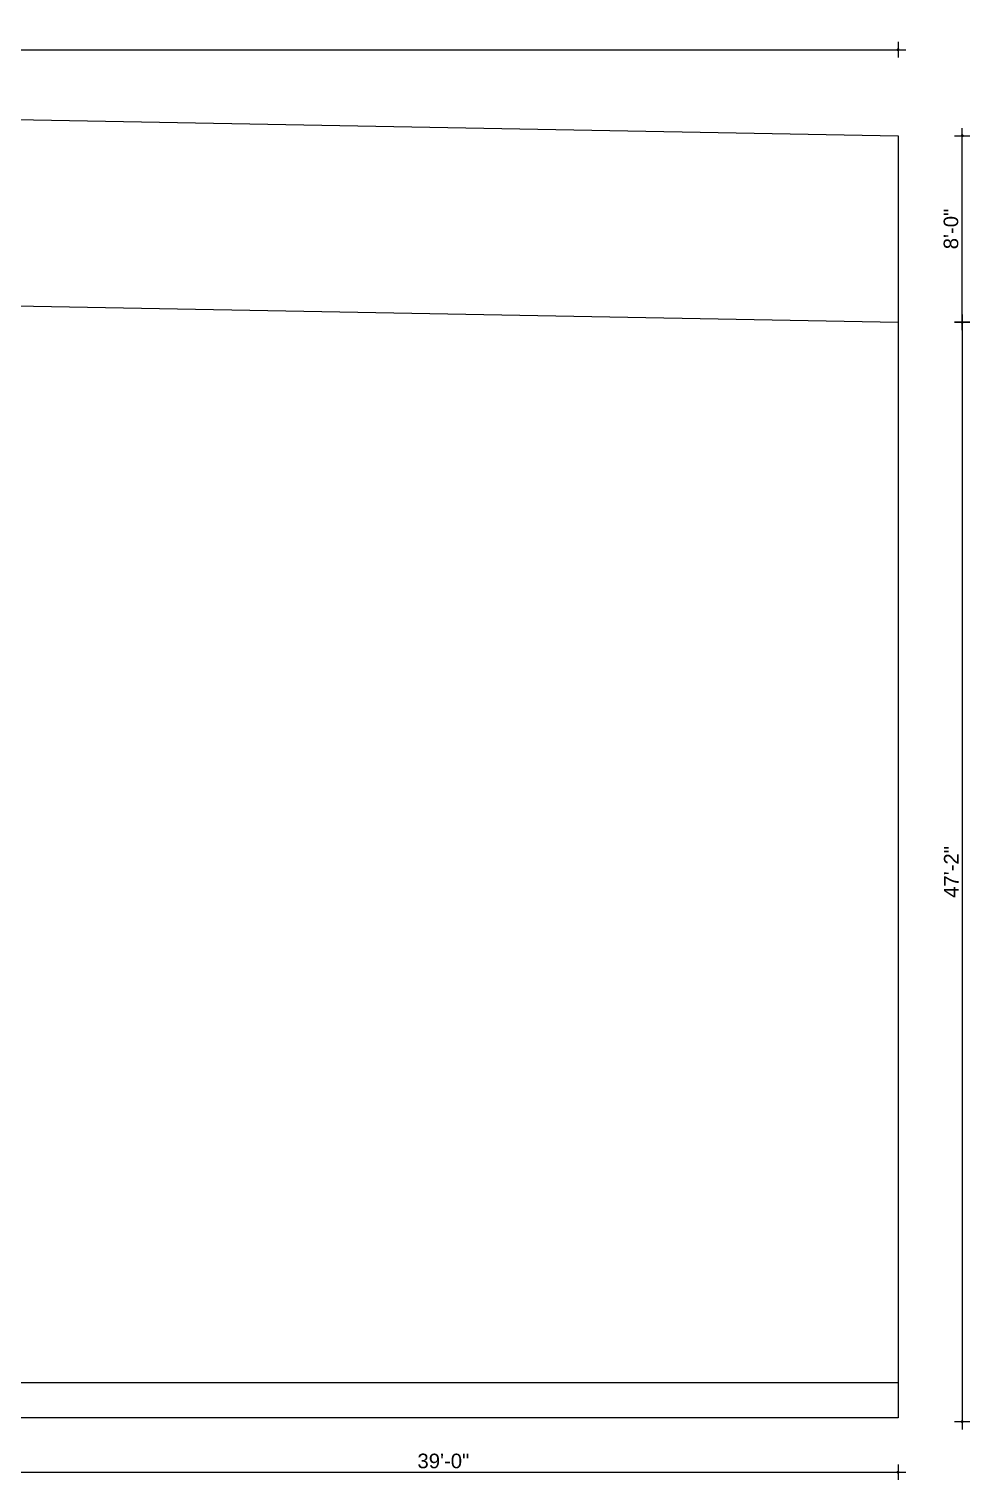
# Model space of a CAD drawing. Header units: inches. Extents: x -4010 to 65129, y -40138 to -1318.
# Drawn here: x 44297 to 44781, y -35736 to -34989 of the extents above; entities that cross this region are included whole.
import ezdxf

# ---------------------------------------------------------------- set-up
doc = ezdxf.new("R2010")
doc.units = ezdxf.units.IN
doc.header["$MEASUREMENT"] = 0
doc.header["$PDMODE"] = 99
doc.layers.add('Rod', color=1, linetype='Continuous')
doc.layers.add('wall', color=3, linetype='Continuous')
doc.styles.add('ARIAL', font='arial.ttf')
doc.dimstyles.new('3-8', dxfattribs={"dimscale": 1.25, "dimtxt": 6, "dimasz": 2, "dimexe": 0.18, "dimexo": 6, "dimgap": 0, "dimtad": 0, "dimdec": 0, "dimzin": 3, "dimdsep": 46, "dimlunit": 3, "dimtxsty": 'ARIAL', "dimblk": 'DD', "dimcen": 1, "dimse1": 1, "dimse2": 1, "dimclrd": 256, "dimclrt": 256, "dimadec": 0, "dimazin": 0, "dimtfac": 0.5, "dimtdec": 0, "dimtmove": 2, "dimatfit": 0, "dimfxl": 0.18, "dimtvp": 0.75, "dimfrac": 1, "dimtolj": 1, "dimtzin": 0, "dimarcsym": 0})

# ---------------------------------------------------------------- blocks, each defined once
blk = doc.blocks.new('DD')
for p, q in [((-1.6, 0), (1.6, 0)), ((0, 1.6), (0, -1.6))]:
    blk.add_line(p, q)
at = {"const_width": 0.3}
blk.add_lwpolyline([(-0.15, 0, 1), (0.15, 0, 1)], format="xyb", close=True, dxfattribs=at)
blk = doc.blocks.new('*D1210')
at = {"layer": 'Defpoints', "color": 0}
for p in [(44276.15, -35704.35), (44744.15, -35704.35), (44744.15, -35732.36)]:
    blk.add_point(p, dxfattribs=at)
at = {"layer": 'wall', "lineweight": -2}
blk.add_line((44278.65, -35732.36), (44741.65, -35732.36), dxfattribs=at)
at = {"layer": 'wall', "lineweight": -2, "xscale": 2.5, "yscale": 2.5, "zscale": 2.5, "rotation": 180}
blk.add_blockref('DD', (44276.15, -35732.36), dxfattribs=at)
at = {"layer": 'wall', "lineweight": -2, "xscale": 2.5, "yscale": 2.5, "zscale": 2.5}
blk.add_blockref('DD', (44744.15, -35732.36), dxfattribs=at)
at = {"layer": 'wall', "insert": (44510.15, -35726.61), "char_height": 7.5, "attachment_point": 5, "style": 'ARIAL'}
blk.add_mtext('\\A1;39\'-0"', dxfattribs=at)
blk = doc.blocks.new('*D1211')
at = {"layer": 'Defpoints', "color": 0}
for p in [(44744.15, -35044.35), (44777.16, -35044.35), (44744.15, -35140.36)]:
    blk.add_point(p, dxfattribs=at)
at = {"layer": 'wall', "lineweight": -2}
blk.add_line((44777.16, -35137.86), (44777.16, -35046.85), dxfattribs=at)
at = {"layer": 'wall', "lineweight": -2, "xscale": 2.5, "yscale": 2.5, "zscale": 2.5}
for p, rotation in [((44777.16, -35044.35), 90), ((44777.16, -35140.36), 270)]:
    blk.add_blockref('DD', p, dxfattribs=dict(at, rotation=rotation))
at = {"layer": 'wall', "insert": (44771.41, -35092.35), "char_height": 7.5, "attachment_point": 5, "rotation": 90, "style": 'ARIAL'}
blk.add_mtext('\\A1;8\'-0"', dxfattribs=at)
blk = doc.blocks.new('*D1212')
at = {"layer": 'Defpoints', "color": 0}
for p in [(44746.15, -35140.36), (44744.15, -35706.35), (44777.16, -35706.35)]:
    blk.add_point(p, dxfattribs=at)
at = {"layer": 'wall', "lineweight": -2}
blk.add_line((44777.16, -35142.86), (44777.16, -35703.85), dxfattribs=at)
at = {"layer": 'wall', "lineweight": -2, "xscale": 2.5, "yscale": 2.5, "zscale": 2.5}
for p, rotation in [((44777.16, -35140.36), 90), ((44777.16, -35706.35), 270)]:
    blk.add_blockref('DD', p, dxfattribs=dict(at, rotation=rotation))
at = {"layer": 'wall', "insert": (44771.51, -35423.35), "char_height": 7.5, "attachment_point": 5, "rotation": 90, "style": 'ARIAL'}
blk.add_mtext('\\A1;47\'-2"', dxfattribs=at)
blk = doc.blocks.new('*D1216')
at = {"layer": 'Defpoints', "color": 0}
for p in [(44744.15, -35000.06), (43448.15, -35020.35), (44744.15, -35044.35)]:
    blk.add_point(p, dxfattribs=at)
at = {"layer": 'wall', "lineweight": -2}
blk.add_line((43450.65, -35000.06), (44741.65, -35000.06), dxfattribs=at)
at = {"layer": 'wall', "lineweight": -2, "xscale": 2.5, "yscale": 2.5, "zscale": 2.5, "rotation": 180}
blk.add_blockref('DD', (43448.15, -35000.06), dxfattribs=at)
at = {"layer": 'wall', "lineweight": -2, "xscale": 2.5, "yscale": 2.5, "zscale": 2.5}
blk.add_blockref('DD', (44744.15, -35000.06), dxfattribs=at)
at = {"layer": 'wall', "insert": (44096.15, -34994.31), "char_height": 7.5, "attachment_point": 5, "style": 'ARIAL'}
blk.add_mtext('\\A1;108\'-0"', dxfattribs=at)

msp = doc.modelspace()

# ---------------------------------------------------------------- linework, layer by layer
at = {"layer": 'Rod'}
for p, q in [((43448.153, -35020.345), (44744.153, -35044.345)), ((44744.153, -35044.345), (44744.153, -35704.345)), ((44744.153, -35044.345), (44744.153, -35704.345)), ((43446.375, -35116.329), (44744.153, -35140.362)), ((44744.153, -35686.345), (44276.153, -35686.345)), ((44744.153, -35704.345), (43448.153, -35704.345))]:
    msp.add_line(p, q, dxfattribs=at)

# ---------------------------------------------------------------- dimensions: what is measured, and where the dimension line sits
at = {"layer": 'wall'}
for base, p1, p2, picture, middle in [((44744.153, -35000.058), (43448.153, -35020.345), (44744.153, -35044.345), '*D1216', (44096.153, -34994.314)), ((44744.153, -35732.36), (44276.153, -35704.345), (44744.153, -35704.345), '*D1210', (44510.153, -35726.612))]:
    dim = msp.add_linear_dim(base=base, p1=p1, p2=p2, dimstyle='3-8', dxfattribs=at)
    dim.commit()
    dim.dimension.update_dxf_attribs({"geometry": picture, "text_midpoint": middle})
for base, p1, p2, picture, middle in [((44777.159, -35044.345), (44744.153, -35140.362), (44744.153, -35044.345), '*D1211', (44771.415, -35092.353)), ((44777.159, -35706.345), (44746.153, -35140.362), (44744.153, -35706.345), '*D1212', (44771.511, -35423.353))]:
    dim = msp.add_linear_dim(base=base, p1=p1, p2=p2, angle=90, dimstyle='3-8', dxfattribs=at)
    dim.commit()
    dim.dimension.update_dxf_attribs({"geometry": picture, "text_midpoint": middle})

doc.saveas('drawing.dxf')
